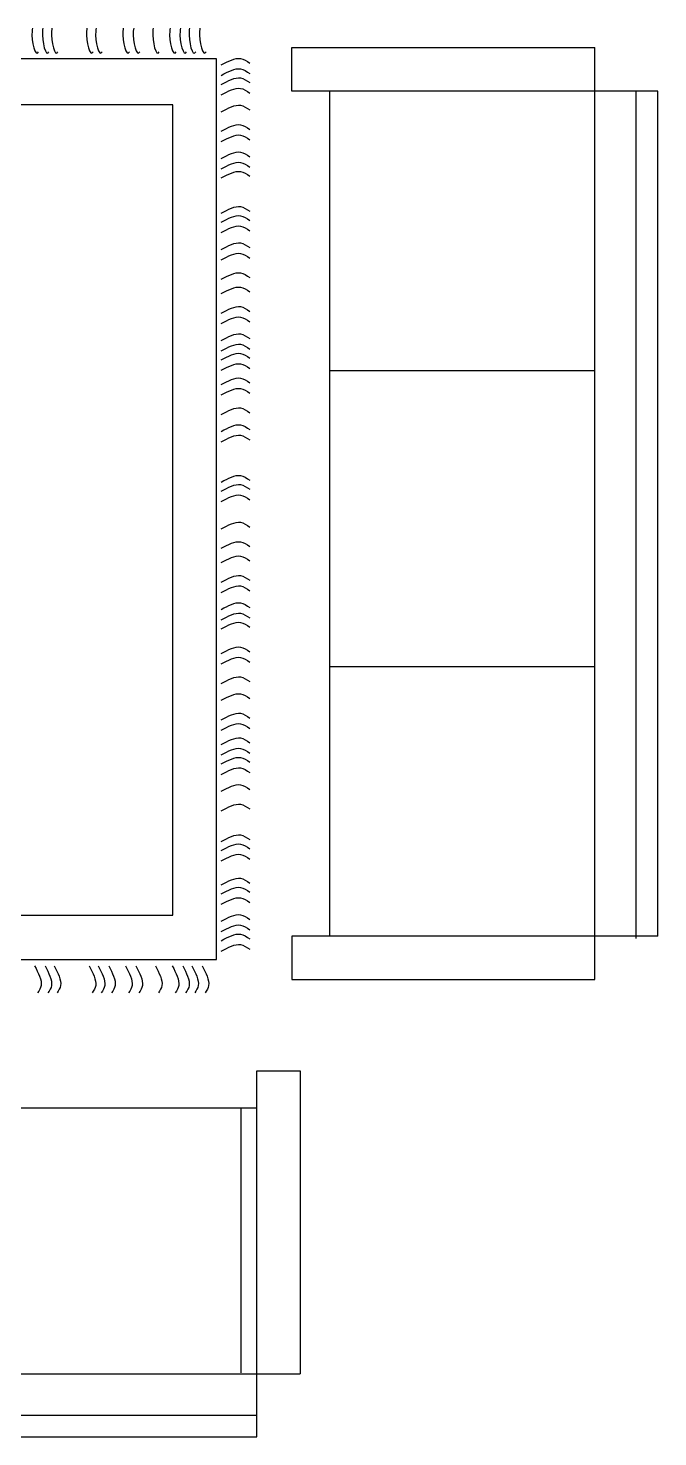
# Model space of a CAD drawing. Header units: inches. Extents: x 10.2 to 52.7, y 13.8 to 38.6.
# Drawn here: x 13.739 to 15.215, y 32.44 to 35.741 of the extents above; entities that cross this region are included whole.
import ezdxf

# ---------------------------------------------------------------- set-up
doc = ezdxf.new("R2010")
doc.units = ezdxf.units.IN
doc.header["$MEASUREMENT"] = 0
doc.layers.add('02', color=2, linetype='Continuous')

msp = doc.modelspace()

# ---------------------------------------------------------------- linework, layer by layer
at = {"layer": '02'}
for p, q in [((15.1646, 33.6071, -0.048), (15.1646, 35.5931, -0.048)), ((15.0679, 34.9378, -0.048), (14.4453, 34.9378, -0.048)), ((15.0679, 34.2442, -0.048), (14.4453, 34.2442, -0.048)), ((14.2752, 33.2977, -0.048), (14.3771, 33.2977, -0.048)), ((14.2752, 32.4397, -0.048), (14.2752, 33.2977, -0.048)), ((14.3771, 33.2977, -0.048), (14.3771, 32.5871, -0.048)), ((14.2752, 33.2097, -0.048), (13.6004, 33.2097, -0.048)), ((14.2388, 32.5896, -0.048), (14.2388, 33.2104, -0.048)), ((13.4985, 32.5871, -0.048), (14.3771, 32.5871, -0.048)), ((13.6004, 32.4904, -0.048), (14.2752, 32.4904, -0.048)), ((13.6004, 32.4397, -0.048), (14.2752, 32.4397, -0.048))]:
    msp.add_line(p, q, dxfattribs=at)
at = {"layer": '02', "elevation": -0.048}
for points in [[(15.2153, 33.6131), (14.3573, 33.6131), (14.3573, 33.5112), (15.0679, 33.5112), (15.0679, 35.695)], [(15.2153, 35.5931), (14.3573, 35.5931), (14.3573, 35.695), (15.0679, 35.695)], [(14.4453, 35.5931), (14.4453, 33.6131)], [(15.2153, 33.6131), (15.2153, 35.5931)]]:
    msp.add_lwpolyline(points, dxfattribs=at)
for points in [[(12.0804, 35.669), (12.0804, 33.5579), (14.1806, 33.5579), (14.1806, 35.669)], [(12.2045, 35.561), (12.2045, 33.662), (14.0786, 33.662), (14.0786, 35.561)]]:
    msp.add_lwpolyline(points, close=True, dxfattribs=at)
at = {"layer": '02'}
for points, knots in [([(13.749, 35.7406, -0.048), (13.7486, 35.7385, -0.048), (13.7452, 35.7129, -0.048), (13.7564, 35.6698, -0.048), (13.7634, 35.6853, -0.048)], [99.250835, 99.250835, 99.250835, 99.250835, 104.059557, 155.068713, 155.068713, 155.068713, 155.068713]), ([(13.7734, 35.7406, -0.048), (13.773, 35.7385, -0.048), (13.7696, 35.7129, -0.048), (13.7808, 35.6698, -0.048), (13.7877, 35.6853, -0.048)], [99.250835, 99.250835, 99.250835, 99.250835, 104.059557, 155.068713, 155.068713, 155.068713, 155.068713]), ([(13.7947, 35.7406, -0.048), (13.7943, 35.7385, -0.048), (13.7909, 35.7129, -0.048), (13.8021, 35.6698, -0.048), (13.809, 35.6853, -0.048)], [99.250835, 99.250835, 99.250835, 99.250835, 104.059557, 155.068713, 155.068713, 155.068713, 155.068713]), ([(13.8769, 35.7406, -0.048), (13.8765, 35.7385, -0.048), (13.8731, 35.7129, -0.048), (13.8843, 35.6698, -0.048), (13.8912, 35.6853, -0.048)], [99.250835, 99.250835, 99.250835, 99.250835, 104.059557, 155.068713, 155.068713, 155.068713, 155.068713]), ([(13.8982, 35.7406, -0.048), (13.8978, 35.7385, -0.048), (13.8944, 35.7129, -0.048), (13.9056, 35.6698, -0.048), (13.9125, 35.6853, -0.048)], [99.250835, 99.250835, 99.250835, 99.250835, 104.059557, 155.068713, 155.068713, 155.068713, 155.068713]), ([(13.9621, 35.7406, -0.048), (13.9617, 35.7385, -0.048), (13.9583, 35.7129, -0.048), (13.9696, 35.6698, -0.048), (13.9765, 35.6853, -0.048)], [99.250835, 99.250835, 99.250835, 99.250835, 104.059557, 155.068713, 155.068713, 155.068713, 155.068713]), ([(13.9865, 35.7406, -0.048), (13.9861, 35.7385, -0.048), (13.9827, 35.7129, -0.048), (13.9939, 35.6698, -0.048), (14.0008, 35.6853, -0.048)], [99.250835, 99.250835, 99.250835, 99.250835, 104.059557, 155.068713, 155.068713, 155.068713, 155.068713]), ([(14.0321, 35.7406, -0.048), (14.0318, 35.7385, -0.048), (14.0284, 35.7129, -0.048), (14.0396, 35.6698, -0.048), (14.0465, 35.6853, -0.048)], [99.250835, 99.250835, 99.250835, 99.250835, 104.059557, 155.068713, 155.068713, 155.068713, 155.068713]), ([(14.0717, 35.7406, -0.048), (14.0713, 35.7385, -0.048), (14.068, 35.7129, -0.048), (14.0792, 35.6698, -0.048), (14.0861, 35.6853, -0.048)], [99.250835, 99.250835, 99.250835, 99.250835, 104.059557, 155.068713, 155.068713, 155.068713, 155.068713]), ([(14.0961, 35.7406, -0.048), (14.0957, 35.7385, -0.048), (14.0923, 35.7129, -0.048), (14.1035, 35.6698, -0.048), (14.1105, 35.6853, -0.048)], [99.250835, 99.250835, 99.250835, 99.250835, 104.059557, 155.068713, 155.068713, 155.068713, 155.068713]), ([(14.1174, 35.7406, -0.048), (14.117, 35.7385, -0.048), (14.1136, 35.7129, -0.048), (14.1248, 35.6698, -0.048), (14.1318, 35.6853, -0.048)], [99.250835, 99.250835, 99.250835, 99.250835, 104.059557, 155.068713, 155.068713, 155.068713, 155.068713]), ([(14.1418, 35.7406, -0.048), (14.1414, 35.7385, -0.048), (14.138, 35.7129, -0.048), (14.1492, 35.6698, -0.048), (14.1561, 35.6853, -0.048)], [99.250835, 99.250835, 99.250835, 99.250835, 104.059557, 155.068713, 155.068713, 155.068713, 155.068713]), ([(14.1914, 35.6544, -0.048), (14.2079, 35.6631, -0.048), (14.2341, 35.6768, -0.048), (14.2508, 35.6635, -0.048), (14.2587, 35.6586, -0.048)], [0, 0, 0, 0, 48.113666, 76.639363, 76.639363, 76.639363, 76.639363]), ([(14.1914, 35.6301, -0.048), (14.2079, 35.6387, -0.048), (14.2341, 35.6525, -0.048), (14.2508, 35.6391, -0.048), (14.2587, 35.6343, -0.048)], [0, 0, 0, 0, 48.113666, 76.639363, 76.639363, 76.639363, 76.639363]), ([(14.1914, 35.6088, -0.048), (14.2079, 35.6174, -0.048), (14.2341, 35.6312, -0.048), (14.2508, 35.6178, -0.048), (14.2587, 35.613, -0.048)], [0, 0, 0, 0, 48.113666, 76.639363, 76.639363, 76.639363, 76.639363]), ([(14.1914, 35.5844, -0.048), (14.2079, 35.593, -0.048), (14.2341, 35.6068, -0.048), (14.2508, 35.5935, -0.048), (14.2587, 35.5886, -0.048)], [0, 0, 0, 0, 48.113666, 76.639363, 76.639363, 76.639363, 76.639363]), ([(14.1914, 35.5448, -0.048), (14.2079, 35.5535, -0.048), (14.2341, 35.5672, -0.048), (14.2508, 35.5539, -0.048), (14.2587, 35.549, -0.048)], [0, 0, 0, 0, 48.113666, 76.639363, 76.639363, 76.639363, 76.639363]), ([(14.1914, 35.4992, -0.048), (14.2079, 35.5078, -0.048), (14.2341, 35.5215, -0.048), (14.2508, 35.5082, -0.048), (14.2587, 35.5034, -0.048)], [0, 0, 0, 0, 48.113666, 76.639363, 76.639363, 76.639363, 76.639363]), ([(14.1914, 35.4748, -0.048), (14.2079, 35.4834, -0.048), (14.2341, 35.4972, -0.048), (14.2508, 35.4839, -0.048), (14.2587, 35.479, -0.048)], [0, 0, 0, 0, 48.113666, 76.639363, 76.639363, 76.639363, 76.639363]), ([(14.1914, 35.4352, -0.048), (14.2079, 35.4439, -0.048), (14.2341, 35.4576, -0.048), (14.2508, 35.4443, -0.048), (14.2587, 35.4394, -0.048)], [0, 0, 0, 0, 48.113666, 76.639363, 76.639363, 76.639363, 76.639363]), ([(14.1914, 35.4109, -0.048), (14.2079, 35.4195, -0.048), (14.2341, 35.4333, -0.048), (14.2508, 35.4199, -0.048), (14.2587, 35.4151, -0.048)], [0, 0, 0, 0, 48.113666, 76.639363, 76.639363, 76.639363, 76.639363]), ([(14.1914, 35.3896, -0.048), (14.2079, 35.3982, -0.048), (14.2341, 35.4119, -0.048), (14.2508, 35.3986, -0.048), (14.2587, 35.3938, -0.048)], [0, 0, 0, 0, 48.113666, 76.639363, 76.639363, 76.639363, 76.639363]), ([(14.1914, 35.3074, -0.048), (14.2079, 35.316, -0.048), (14.2341, 35.3297, -0.048), (14.2508, 35.3164, -0.048), (14.2587, 35.3115, -0.048)], [0, 0, 0, 0, 48.113666, 76.639363, 76.639363, 76.639363, 76.639363]), ([(14.1914, 35.286, -0.048), (14.2079, 35.2947, -0.048), (14.2341, 35.3084, -0.048), (14.2508, 35.2951, -0.048), (14.2587, 35.2902, -0.048)], [0, 0, 0, 0, 48.113666, 76.639363, 76.639363, 76.639363, 76.639363]), ([(14.1914, 35.2617, -0.048), (14.2079, 35.2703, -0.048), (14.2341, 35.2841, -0.048), (14.2508, 35.2707, -0.048), (14.2587, 35.2659, -0.048)], [0, 0, 0, 0, 48.113666, 76.639363, 76.639363, 76.639363, 76.639363]), ([(14.1914, 35.2221, -0.048), (14.2079, 35.2307, -0.048), (14.2341, 35.2445, -0.048), (14.2508, 35.2312, -0.048), (14.2587, 35.2263, -0.048)], [0, 0, 0, 0, 48.113666, 76.639363, 76.639363, 76.639363, 76.639363]), ([(14.1914, 35.1977, -0.048), (14.2079, 35.2064, -0.048), (14.2341, 35.2201, -0.048), (14.2508, 35.2068, -0.048), (14.2587, 35.2019, -0.048)], [0, 0, 0, 0, 48.113666, 76.639363, 76.639363, 76.639363, 76.639363]), ([(14.1914, 35.1521, -0.048), (14.2079, 35.1607, -0.048), (14.2341, 35.1745, -0.048), (14.2508, 35.1611, -0.048), (14.2587, 35.1563, -0.048)], [0, 0, 0, 0, 48.113666, 76.639363, 76.639363, 76.639363, 76.639363]), ([(14.1914, 35.1186, -0.048), (14.2079, 35.1272, -0.048), (14.2341, 35.141, -0.048), (14.2508, 35.1276, -0.048), (14.2587, 35.1228, -0.048)], [0, 0, 0, 0, 48.113666, 76.639363, 76.639363, 76.639363, 76.639363]), ([(14.1914, 35.0729, -0.048), (14.2079, 35.0815, -0.048), (14.2341, 35.0953, -0.048), (14.2508, 35.082, -0.048), (14.2587, 35.0771, -0.048)], [0, 0, 0, 0, 48.113666, 76.639363, 76.639363, 76.639363, 76.639363]), ([(14.1914, 35.0486, -0.048), (14.2079, 35.0572, -0.048), (14.2341, 35.0709, -0.048), (14.2508, 35.0576, -0.048), (14.2587, 35.0528, -0.048)], [0, 0, 0, 0, 48.113666, 76.639363, 76.639363, 76.639363, 76.639363]), ([(14.1914, 35.009, -0.048), (14.2079, 35.0176, -0.048), (14.2341, 35.0314, -0.048), (14.2508, 35.018, -0.048), (14.2587, 35.0132, -0.048)], [0, 0, 0, 0, 48.113666, 76.639363, 76.639363, 76.639363, 76.639363]), ([(14.1914, 34.9846, -0.048), (14.2079, 34.9932, -0.048), (14.2341, 35.007, -0.048), (14.2508, 34.9937, -0.048), (14.2587, 34.9888, -0.048)], [0, 0, 0, 0, 48.113666, 76.639363, 76.639363, 76.639363, 76.639363]), ([(14.1914, 34.9633, -0.048), (14.2079, 34.9719, -0.048), (14.2341, 34.9857, -0.048), (14.2508, 34.9724, -0.048), (14.2587, 34.9675, -0.048)], [0, 0, 0, 0, 48.113666, 76.639363, 76.639363, 76.639363, 76.639363]), ([(14.1914, 34.9389, -0.048), (14.2079, 34.9476, -0.048), (14.2341, 34.9613, -0.048), (14.2508, 34.948, -0.048), (14.2587, 34.9431, -0.048)], [0, 0, 0, 0, 48.113666, 76.639363, 76.639363, 76.639363, 76.639363]), ([(14.1914, 34.9055, -0.048), (14.2079, 34.9141, -0.048), (14.2341, 34.9278, -0.048), (14.2508, 34.9145, -0.048), (14.2587, 34.9097, -0.048)], [0, 0, 0, 0, 48.113666, 76.639363, 76.639363, 76.639363, 76.639363]), ([(14.1914, 34.8811, -0.048), (14.2079, 34.8897, -0.048), (14.2341, 34.9035, -0.048), (14.2508, 34.8901, -0.048), (14.2587, 34.8853, -0.048)], [0, 0, 0, 0, 48.113666, 76.639363, 76.639363, 76.639363, 76.639363]), ([(14.1914, 34.8354, -0.048), (14.2079, 34.8441, -0.048), (14.2341, 34.8578, -0.048), (14.2508, 34.8445, -0.048), (14.2587, 34.8396, -0.048)], [0, 0, 0, 0, 48.113666, 76.639363, 76.639363, 76.639363, 76.639363]), ([(14.1914, 34.7958, -0.048), (14.2079, 34.8045, -0.048), (14.2341, 34.8182, -0.048), (14.2508, 34.8049, -0.048), (14.2587, 34.8, -0.048)], [0, 0, 0, 0, 48.113666, 76.639363, 76.639363, 76.639363, 76.639363]), ([(14.1914, 34.7715, -0.048), (14.2079, 34.7801, -0.048), (14.2341, 34.7939, -0.048), (14.2508, 34.7805, -0.048), (14.2587, 34.7757, -0.048)], [0, 0, 0, 0, 48.113666, 76.639363, 76.639363, 76.639363, 76.639363]), ([(14.1914, 34.6771, -0.048), (14.2079, 34.6857, -0.048), (14.2341, 34.6995, -0.048), (14.2508, 34.6862, -0.048), (14.2587, 34.6813, -0.048)], [0, 0, 0, 0, 48.113666, 76.639363, 76.639363, 76.639363, 76.639363]), ([(14.1914, 34.6558, -0.048), (14.2079, 34.6644, -0.048), (14.2341, 34.6782, -0.048), (14.2508, 34.6648, -0.048), (14.2587, 34.66, -0.048)], [0, 0, 0, 0, 48.113666, 76.639363, 76.639363, 76.639363, 76.639363]), ([(14.1914, 34.6314, -0.048), (14.2079, 34.6401, -0.048), (14.2341, 34.6538, -0.048), (14.2508, 34.6405, -0.048), (14.2587, 34.6356, -0.048)], [0, 0, 0, 0, 48.113666, 76.639363, 76.639363, 76.639363, 76.639363]), ([(14.1914, 34.5675, -0.048), (14.2079, 34.5761, -0.048), (14.2341, 34.5899, -0.048), (14.2508, 34.5765, -0.048), (14.2587, 34.5717, -0.048)], [0, 0, 0, 0, 48.113666, 76.639363, 76.639363, 76.639363, 76.639363]), ([(14.1914, 34.5218, -0.048), (14.2079, 34.5305, -0.048), (14.2341, 34.5442, -0.048), (14.2508, 34.5309, -0.048), (14.2587, 34.526, -0.048)], [0, 0, 0, 0, 48.113666, 76.639363, 76.639363, 76.639363, 76.639363]), ([(14.1914, 34.4883, -0.048), (14.2079, 34.497, -0.048), (14.2341, 34.5107, -0.048), (14.2508, 34.4974, -0.048), (14.2587, 34.4925, -0.048)], [0, 0, 0, 0, 48.113666, 76.639363, 76.639363, 76.639363, 76.639363]), ([(14.1914, 34.4427, -0.048), (14.2079, 34.4513, -0.048), (14.2341, 34.465, -0.048), (14.2508, 34.4517, -0.048), (14.2587, 34.4469, -0.048)], [0, 0, 0, 0, 48.113666, 76.639363, 76.639363, 76.639363, 76.639363]), ([(14.1914, 34.4183, -0.048), (14.2079, 34.4269, -0.048), (14.2341, 34.4407, -0.048), (14.2508, 34.4274, -0.048), (14.2587, 34.4225, -0.048)], [0, 0, 0, 0, 48.113666, 76.639363, 76.639363, 76.639363, 76.639363]), ([(14.1914, 34.3787, -0.048), (14.2079, 34.3874, -0.048), (14.2341, 34.4011, -0.048), (14.2508, 34.3878, -0.048), (14.2587, 34.3829, -0.048)], [0, 0, 0, 0, 48.113666, 76.639363, 76.639363, 76.639363, 76.639363]), ([(14.1914, 34.3544, -0.048), (14.2079, 34.363, -0.048), (14.2341, 34.3767, -0.048), (14.2508, 34.3634, -0.048), (14.2587, 34.3586, -0.048)], [0, 0, 0, 0, 48.113666, 76.639363, 76.639363, 76.639363, 76.639363]), ([(14.1914, 34.3331, -0.048), (14.2079, 34.3417, -0.048), (14.2341, 34.3554, -0.048), (14.2508, 34.3421, -0.048), (14.2587, 34.3373, -0.048)], [0, 0, 0, 0, 48.113666, 76.639363, 76.639363, 76.639363, 76.639363]), ([(14.1914, 34.2752, -0.048), (14.2079, 34.2838, -0.048), (14.2341, 34.2976, -0.048), (14.2508, 34.2843, -0.048), (14.2587, 34.2794, -0.048)], [0, 0, 0, 0, 48.113666, 76.639363, 76.639363, 76.639363, 76.639363]), ([(14.1914, 34.2508, -0.048), (14.2079, 34.2595, -0.048), (14.2341, 34.2732, -0.048), (14.2508, 34.2599, -0.048), (14.2587, 34.255, -0.048)], [0, 0, 0, 0, 48.113666, 76.639363, 76.639363, 76.639363, 76.639363]), ([(14.1914, 34.2052, -0.048), (14.2079, 34.2138, -0.048), (14.2341, 34.2276, -0.048), (14.2508, 34.2142, -0.048), (14.2587, 34.2094, -0.048)], [0, 0, 0, 0, 48.113666, 76.639363, 76.639363, 76.639363, 76.639363]), ([(14.1914, 34.1656, -0.048), (14.2079, 34.1742, -0.048), (14.2341, 34.188, -0.048), (14.2508, 34.1746, -0.048), (14.2587, 34.1698, -0.048)], [0, 0, 0, 0, 48.113666, 76.639363, 76.639363, 76.639363, 76.639363]), ([(14.1914, 34.1199, -0.048), (14.2079, 34.1286, -0.048), (14.2341, 34.1423, -0.048), (14.2508, 34.129, -0.048), (14.2587, 34.1241, -0.048)], [0, 0, 0, 0, 48.113666, 76.639363, 76.639363, 76.639363, 76.639363]), ([(14.1914, 34.0956, -0.048), (14.2079, 34.1042, -0.048), (14.2341, 34.1179, -0.048), (14.2508, 34.1046, -0.048), (14.2587, 34.0998, -0.048)], [0, 0, 0, 0, 48.113666, 76.639363, 76.639363, 76.639363, 76.639363]), ([(14.1914, 34.0621, -0.048), (14.2079, 34.0707, -0.048), (14.2341, 34.0845, -0.048), (14.2508, 34.0711, -0.048), (14.2587, 34.0663, -0.048)], [0, 0, 0, 0, 48.113666, 76.639363, 76.639363, 76.639363, 76.639363]), ([(14.1914, 34.0377, -0.048), (14.2079, 34.0464, -0.048), (14.2341, 34.0601, -0.048), (14.2508, 34.0468, -0.048), (14.2587, 34.0419, -0.048)], [0, 0, 0, 0, 48.113666, 76.639363, 76.639363, 76.639363, 76.639363]), ([(14.1914, 34.0164, -0.048), (14.2079, 34.025, -0.048), (14.2341, 34.0388, -0.048), (14.2508, 34.0255, -0.048), (14.2587, 34.0206, -0.048)], [0, 0, 0, 0, 48.113666, 76.639363, 76.639363, 76.639363, 76.639363]), ([(14.1914, 33.992, -0.048), (14.2079, 34.0007, -0.048), (14.2341, 34.0144, -0.048), (14.2508, 34.0011, -0.048), (14.2587, 33.9962, -0.048)], [0, 0, 0, 0, 48.113666, 76.639363, 76.639363, 76.639363, 76.639363]), ([(14.1914, 33.9525, -0.048), (14.2079, 33.9611, -0.048), (14.2341, 33.9748, -0.048), (14.2508, 33.9615, -0.048), (14.2587, 33.9567, -0.048)], [0, 0, 0, 0, 48.113666, 76.639363, 76.639363, 76.639363, 76.639363]), ([(14.1914, 33.9068, -0.048), (14.2079, 33.9154, -0.048), (14.2341, 33.9292, -0.048), (14.2508, 33.9159, -0.048), (14.2587, 33.911, -0.048)], [0, 0, 0, 0, 48.113666, 76.639363, 76.639363, 76.639363, 76.639363]), ([(14.1914, 33.8349, -0.048), (14.2079, 33.8435, -0.048), (14.2341, 33.8572, -0.048), (14.2508, 33.8439, -0.048), (14.2587, 33.8391, -0.048)], [0, 0, 0, 0, 48.113666, 76.639363, 76.639363, 76.639363, 76.639363]), ([(14.1914, 33.8135, -0.048), (14.2079, 33.8222, -0.048), (14.2341, 33.8359, -0.048), (14.2508, 33.8226, -0.048), (14.2587, 33.8177, -0.048)], [0, 0, 0, 0, 48.113666, 76.639363, 76.639363, 76.639363, 76.639363]), ([(14.1914, 33.7892, -0.048), (14.2079, 33.7978, -0.048), (14.2341, 33.8116, -0.048), (14.2508, 33.7982, -0.048), (14.2587, 33.7934, -0.048)], [0, 0, 0, 0, 48.113666, 76.639363, 76.639363, 76.639363, 76.639363]), ([(14.1914, 33.7333, -0.048), (14.2079, 33.7419, -0.048), (14.2341, 33.7556, -0.048), (14.2508, 33.7423, -0.048), (14.2587, 33.7374, -0.048)], [0, 0, 0, 0, 48.113666, 76.639363, 76.639363, 76.639363, 76.639363]), ([(14.1914, 33.7119, -0.048), (14.2079, 33.7206, -0.048), (14.2341, 33.7343, -0.048), (14.2508, 33.721, -0.048), (14.2587, 33.7161, -0.048)], [0, 0, 0, 0, 48.113666, 76.639363, 76.639363, 76.639363, 76.639363]), ([(14.1914, 33.6876, -0.048), (14.2079, 33.6962, -0.048), (14.2341, 33.71, -0.048), (14.2508, 33.6966, -0.048), (14.2587, 33.6918, -0.048)], [0, 0, 0, 0, 48.113666, 76.639363, 76.639363, 76.639363, 76.639363]), ([(14.1914, 33.648, -0.048), (14.2079, 33.6566, -0.048), (14.2341, 33.6704, -0.048), (14.2508, 33.6571, -0.048), (14.2587, 33.6522, -0.048)], [0, 0, 0, 0, 48.113666, 76.639363, 76.639363, 76.639363, 76.639363]), ([(14.1914, 33.6236, -0.048), (14.2079, 33.6323, -0.048), (14.2341, 33.646, -0.048), (14.2508, 33.6327, -0.048), (14.2587, 33.6278, -0.048)], [0, 0, 0, 0, 48.113666, 76.639363, 76.639363, 76.639363, 76.639363]), ([(14.1914, 33.6023, -0.048), (14.2079, 33.611, -0.048), (14.2341, 33.6247, -0.048), (14.2508, 33.6114, -0.048), (14.2587, 33.6065, -0.048)], [0, 0, 0, 0, 48.113666, 76.639363, 76.639363, 76.639363, 76.639363]), ([(14.1914, 33.578, -0.048), (14.2079, 33.5866, -0.048), (14.2341, 33.6004, -0.048), (14.2508, 33.587, -0.048), (14.2587, 33.5822, -0.048)], [0, 0, 0, 0, 48.113666, 76.639363, 76.639363, 76.639363, 76.639363]), ([(13.7542, 33.5431, -0.048), (13.7629, 33.5266, -0.048), (13.7757, 33.5022, -0.048), (13.765, 33.486, -0.048), (13.7611, 33.48, -0.048)], [0, 0, 0, 0, 48.113666, 71.317991, 71.317991, 71.317991, 71.317991]), ([(13.7786, 33.5431, -0.048), (13.7872, 33.5266, -0.048), (13.8, 33.5022, -0.048), (13.7894, 33.486, -0.048), (13.7855, 33.48, -0.048)], [0, 0, 0, 0, 48.113666, 71.317991, 71.317991, 71.317991, 71.317991]), ([(13.7999, 33.5431, -0.048), (13.8085, 33.5266, -0.048), (13.8213, 33.5022, -0.048), (13.8107, 33.486, -0.048), (13.8068, 33.48, -0.048)], [0, 0, 0, 0, 48.113666, 71.317991, 71.317991, 71.317991, 71.317991]), ([(13.8821, 33.5431, -0.048), (13.8907, 33.5266, -0.048), (13.9035, 33.5022, -0.048), (13.8929, 33.486, -0.048), (13.889, 33.48, -0.048)], [0, 0, 0, 0, 48.113666, 71.317991, 71.317991, 71.317991, 71.317991]), ([(13.9034, 33.5431, -0.048), (13.912, 33.5266, -0.048), (13.9248, 33.5022, -0.048), (13.9142, 33.486, -0.048), (13.9103, 33.48, -0.048)], [0, 0, 0, 0, 48.113666, 71.317991, 71.317991, 71.317991, 71.317991]), ([(13.9278, 33.5431, -0.048), (13.9364, 33.5266, -0.048), (13.9492, 33.5022, -0.048), (13.9385, 33.486, -0.048), (13.9347, 33.48, -0.048)], [0, 0, 0, 0, 48.113666, 71.317991, 71.317991, 71.317991, 71.317991]), ([(13.9674, 33.5431, -0.048), (13.976, 33.5266, -0.048), (13.9888, 33.5022, -0.048), (13.9781, 33.486, -0.048), (13.9743, 33.48, -0.048)], [0, 0, 0, 0, 48.113666, 71.317991, 71.317991, 71.317991, 71.317991]), ([(13.9917, 33.5431, -0.048), (14.0003, 33.5266, -0.048), (14.0131, 33.5022, -0.048), (14.0025, 33.486, -0.048), (13.9986, 33.48, -0.048)], [0, 0, 0, 0, 48.113666, 71.317991, 71.317991, 71.317991, 71.317991]), ([(14.0374, 33.5431, -0.048), (14.046, 33.5266, -0.048), (14.0588, 33.5022, -0.048), (14.0482, 33.486, -0.048), (14.0443, 33.48, -0.048)], [0, 0, 0, 0, 48.113666, 71.317991, 71.317991, 71.317991, 71.317991]), ([(14.077, 33.5431, -0.048), (14.0856, 33.5266, -0.048), (14.0984, 33.5022, -0.048), (14.0877, 33.486, -0.048), (14.0839, 33.48, -0.048)], [0, 0, 0, 0, 48.113666, 71.317991, 71.317991, 71.317991, 71.317991]), ([(14.1013, 33.5431, -0.048), (14.11, 33.5266, -0.048), (14.1227, 33.5022, -0.048), (14.1121, 33.486, -0.048), (14.1082, 33.48, -0.048)], [0, 0, 0, 0, 48.113666, 71.317991, 71.317991, 71.317991, 71.317991]), ([(14.1226, 33.5431, -0.048), (14.1313, 33.5266, -0.048), (14.1441, 33.5022, -0.048), (14.1334, 33.486, -0.048), (14.1295, 33.48, -0.048)], [0, 0, 0, 0, 48.113666, 71.317991, 71.317991, 71.317991, 71.317991]), ([(14.147, 33.5431, -0.048), (14.1556, 33.5266, -0.048), (14.1684, 33.5022, -0.048), (14.1578, 33.486, -0.048), (14.1539, 33.48, -0.048)], [0, 0, 0, 0, 48.113666, 71.317991, 71.317991, 71.317991, 71.317991])]:
    msp.add_open_spline(points, degree=3, knots=knots, dxfattribs=at)

doc.saveas('drawing.dxf')
